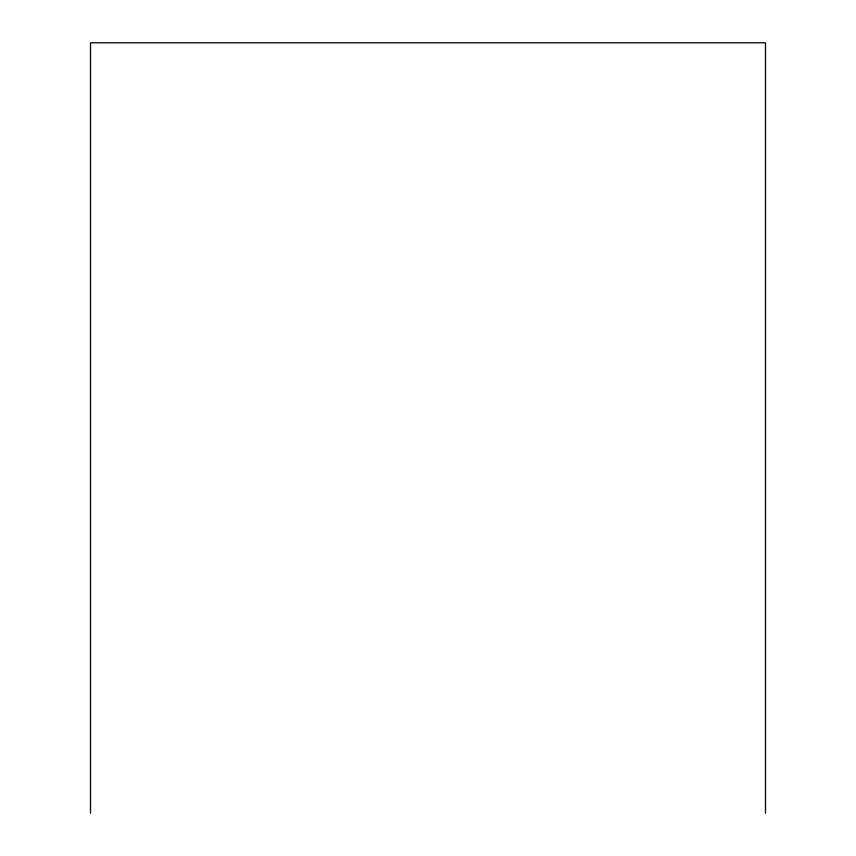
<?xml version="1.0" encoding="UTF-8"?>
<svg xmlns="http://www.w3.org/2000/svg" width="856" height="856" viewBox="0 0 856 856"><rect width="100%" height="100%" fill="white"/><g stroke="black" fill="none" stroke-linecap="round" stroke-linejoin="round"><path stroke-width="1.28" d="M765.499 813.2L765.499 42.8L90.501 42.8L90.501 813.2"/></g></svg>
